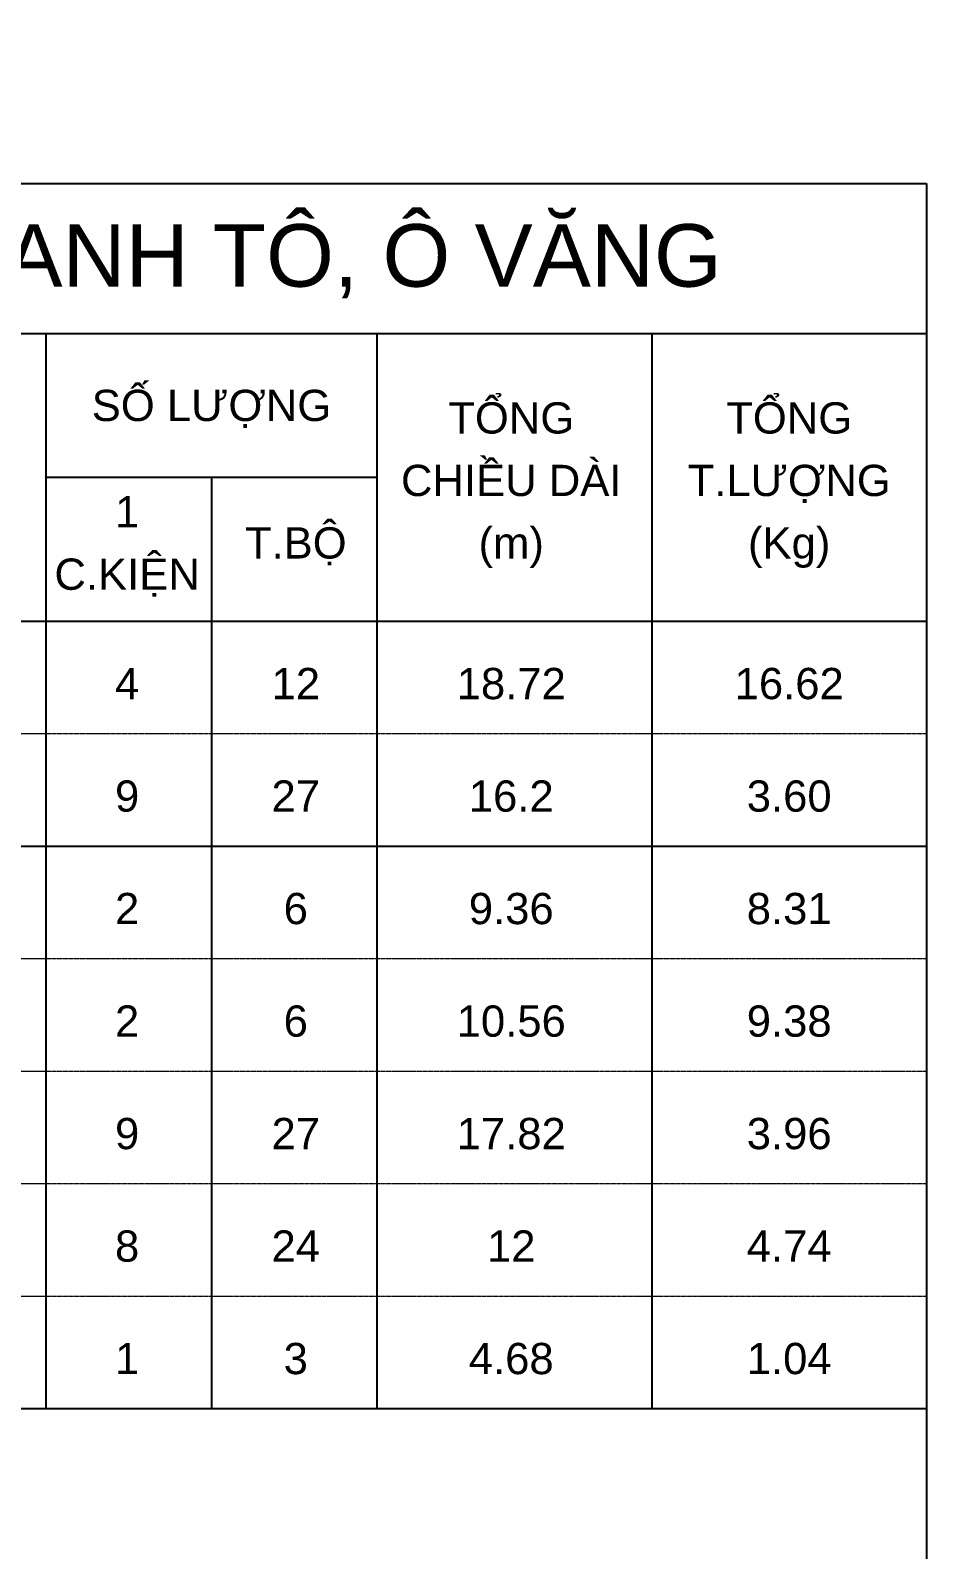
# Model space of a CAD drawing. Header units: millimetres. Extents: x -295047 to 304185, y -728047 to -308748.
# Drawn here: x 206948 to 211783, y -339629 to -331591 of the extents above; entities that cross this region are included whole.
import ezdxf
from ezdxf.enums import TextEntityAlignment as Align

# ---------------------------------------------------------------- set-up
doc = ezdxf.new("R2010")
doc.units = ezdxf.units.MM
doc.header["$MEASUREMENT"] = 0
doc.linetypes.add('HIDDEN', pattern=[0.375, 0.25, -0.125])
doc.layers.get('Defpoints').update_dxf_attribs({"color": 1})
for name, color, linetype, lineweight in [('Khungten_LCDI', 7, 'Continuous', 5), ('LC MANH DUT', 35, 'HIDDEN', 5), ('LC Net thay', 7, 'Continuous', 25), ('LC Text1', 3, 'Continuous', 20)]:
    doc.layers.add(name, color=color, linetype=linetype, lineweight=lineweight)
doc.styles.add('Hoa', font='micross.ttf')
doc.styles.add('Khungten', font='VHAVAN.TTF', dxfattribs={"width": 0.9, "height": 5000})
doc.styles.add('Thuong', font='micross.ttf')
doc.styles.add('Title', font='VHBLACK.TTF', dxfattribs={"width": 0.8})

# ---------------------------------------------------------------- blocks, each defined once
blk = doc.blocks.new('lcdi fix')
at = {"layer": 'Defpoints', "lineweight": 0}
blk.add_lwpolyline([(-1200, -14850), (-1200, 14850), (40800, 14850), (40800, -14850)], close=True, dxfattribs=at)
at = {"layer": 'Khungten_LCDI', "color": 5, "lineweight": 60}
blk.add_lwpolyline([(0, -14650), (0, 14650), (40600, 14650), (40600, -14650)], close=True, dxfattribs=at)
at = {"color": 7, "style": 'Khungten', "width": 0.8}
for tag, p in [('REVISION', (39499, -10746)), ('NGAYHT', (39546, -11609))]:
    blk.add_attdef(tag, text='', height=200, dxfattribs=at).set_placement(p, align=Align.CENTER)
at = {"layer": 'LC Text1', "style": 'Title', "width": 1.485915}
for tag, p, p2 in [('TENBANVE1', (36913, -8886), (40339, -8886)), ('TENBANVE2', (36913, -9562), (40339, -9562))]:
    blk.add_attdef(tag, text='', height=250, dxfattribs=at).set_placement(p, p2, align=Align.FIT)
at = {"layer": 'LC Text1', "style": 'Title', "width": 0.7}
blk.add_attdef('SOBANVE', text='', height=250, dxfattribs=at).set_placement((39562, -13896), align=Align.CENTER)

msp = doc.modelspace()

# ---------------------------------------------------------------- linework, layer by layer
at = {"layer": 'LC MANH DUT'}
for p, q in [((200019.8, -335310.9), (211692.9, -335310.9)), ((200019.8, -335906.2), (211692.9, -335906.2)), ((200019.8, -336501.4), (211692.9, -336501.4)), ((200019.8, -337096.6), (211692.9, -337096.6)), ((200019.8, -337691.9), (211692.9, -337691.9)), ((200019.8, -338287.1), (211692.9, -338287.1)), ((200019.8, -338882.3), (211692.9, -338882.3))]:
    msp.add_line(p, q, dxfattribs=at)
at = {"layer": 'LC Net thay'}
for p, q in [((199027.8, -332401), (211692.9, -332401)), ((211692.9, -332401), (211692.9, -340535.7)), ((199027.8, -333194.6), (211692.9, -333194.6)), ((207030.3, -333194.6), (207030.3, -338882.3)), ((208782.9, -333194.6), (208782.9, -338882.3)), ((210237.9, -333194.6), (210237.9, -338882.3)), ((207030.3, -333955.2), (208782.9, -333955.2)), ((207906.6, -333955.2), (207906.6, -338882.3)), ((199027.8, -334715.7), (211692.9, -334715.7)), ((199027.8, -335906.2), (211692.9, -335906.2)), ((199027.8, -338882.3), (211692.9, -338882.3)), ((199027.8, -338882.3), (211692.9, -338882.3))]:
    msp.add_line(p, q, dxfattribs=at)

# ---------------------------------------------------------------- block references
at = {"layer": 'LC Net thay', "extrusion": (0.000528397, 4.04352e-06, 1), "xscale": 0.7998127431915381, "yscale": 0.7998127431915381, "zscale": 0.7998127431915381, "rotation": 359.9999999999995}
msp.add_blockref('lcdi fix', (183336.9, -333556.3, 95.1), dxfattribs=at)

# ---------------------------------------------------------------- texts
at = {"layer": 'LC Text1', "color": 4, "style": 'Hoa'}
msp.add_text('BẢNG THỐNG KÊ CỐT THÉP LANH TÔ, Ô VĂNG', height=330.681, dxfattribs=at).set_placement((205360.3, -332946.6), align=Align.CENTER)
at = {"layer": 'LC Text1'}
for s, height, style, p in [('SỐ LƯỢNG', 165.34, 'Hoa', (207906.6, -333657.5)), ('TỔNG', 165.34, 'Hoa', (209493.8, -333723.7)), ('TỔNG', 165.34, 'Hoa', (210965.4, -333723.7)), ('CHIỀU DÀI', 165.34, 'Hoa', (209493.8, -334054.4)), ('T.LƯỢNG', 165.34, 'Hoa', (210965.4, -334054.4)), ('1', 165.3, 'Hoa', (207460.1, -334219.7)), ('T.BỘ', 165.34, 'Hoa', (208353, -334385)), ('(m)', 165.34, 'Thuong', (209493.8, -334385)), ('(Kg)', 165.34, 'Thuong', (210965.4, -334385)), ('C.KIỆN', 165.34, 'Hoa', (207460.1, -334550.4))]:
    msp.add_text(s, height=height, dxfattribs=dict(at, style=style)).set_placement(p, align=Align.CENTER)
at = {"layer": 'LC Text1', "style": 'Hoa'}
for s, height, p in [('4', 165.3, (207460.1, -335178.7)), ('12', 165.34, (208353, -335178.7)), ('18.72', 165.34, (209493.8, -335178.7)), ('16.62', 165.34, (210965.4, -335178.7)), ('2', 165.3, (207460.1, -336369.1)), ('6', 165.3, (208353, -336369.1)), ('9.36', 165.34, (209493.8, -336369.1)), ('8.31', 165.34, (210965.4, -336369.1)), ('1', 165.3, (207460.1, -338750)), ('3', 165.3, (208353, -338750)), ('4.68', 165.34, (209493.8, -338750)), ('1.04', 165.34, (210965.4, -338750))]:
    msp.add_text(s, height=height, dxfattribs=at).set_placement(p, align=Align.BOTTOM_CENTER)
at = {"layer": 'LC Text1', "color": 7, "style": 'Hoa'}
for s, height, p in [('9', 165.3, (207460.1, -335773.9)), ('27', 165.34, (208353, -335773.9)), ('16.2', 165.34, (209493.8, -335773.9)), ('3.60', 165.34, (210965.4, -335773.9)), ('2', 165.3, (207460.1, -336964.4)), ('6', 165.3, (208353, -336964.4)), ('10.56', 165.34, (209493.8, -336964.4)), ('9.38', 165.34, (210965.4, -336964.4)), ('9', 165.3, (207460.1, -337559.6)), ('27', 165.34, (208353, -337559.6)), ('17.82', 165.34, (209493.8, -337559.6)), ('3.96', 165.34, (210965.4, -337559.6)), ('8', 165.3, (207460.1, -338154.8)), ('24', 165.34, (208353, -338154.8)), ('12', 165.34, (209493.8, -338154.8)), ('4.74', 165.34, (210965.4, -338154.8))]:
    msp.add_text(s, height=height, dxfattribs=at).set_placement(p, align=Align.BOTTOM_CENTER)

doc.saveas('drawing.dxf')
